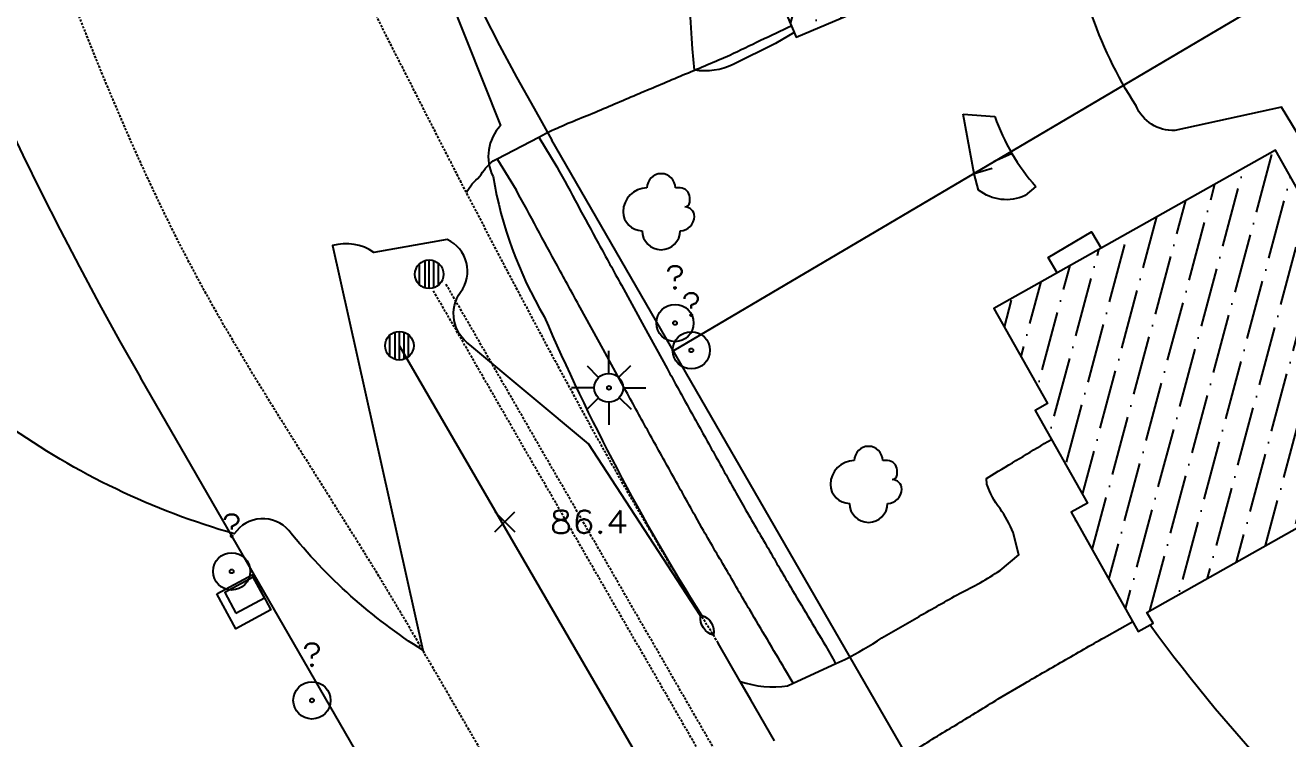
# Model space of a CAD drawing. Header units: feet. Extents: x 1023941 to 1026768, y 90264 to 94497.
# Drawn here: x 1024848.2 to 1024981.1, y 92142.3 to 92217.4 of the extents above; entities that cross this region are included whole.
import ezdxf
from ezdxf.enums import TextEntityAlignment as Align

# ---------------------------------------------------------------- set-up
doc = ezdxf.new("R2010")
doc.units = ezdxf.units.FT
doc.header["$MEASUREMENT"] = 0
doc.linetypes.add('HIDDEN', pattern=[0.375, 0.25, -0.125])
doc.linetypes.add('LTP706', pattern=[40, 40, 0])
for name, color, linetype in [('BUILDING', 11, 'Continuous'), ('CF-DEP_INT', 9, 'LTP706'), ('CF-INTERMED', 9, 'Continuous'), ('CONCRETE', 10, 'Continuous'), ('DRIVE', 10, 'Continuous'), ('E1ABL', 4, 'Continuous'), ('E2SWL', 11, 'Continuous'), ('E3BDL', 6, 'Continuous'), ('E6BUH', 9, 'Continuous'), ('E6DRL', 9, 'HIDDEN'), ('LTPOLE', 10, 'Continuous'), ('MH', 10, 'Continuous'), ('OBJECT', 10, 'Continuous'), ('OBS_PAVE', 10, 'HIDDEN'), ('PAVED_RD', 10, 'Continuous'), ('SPOTELEV', 9, 'Continuous'), ('STRUCTURE', 11, 'Continuous'), ('TREE', 9, 'Continuous'), ('UTILITY', 10, 'Continuous'), ('WALK', 10, 'Continuous')]:
    doc.layers.add(name, color=color, linetype=linetype)
doc.styles.add('60', font='simplex.shx', dxfattribs={"width": 1.15, "height": 2.4})

# ---------------------------------------------------------------- blocks, each defined once
blk = doc.blocks.new('STREE')
for p, q in [((0.25, 0.3125), (0.1875, 0.3125)), ((0.375, 0.125), (0.375, 0.1875))]:
    blk.add_line(p, q)
for centre, radius, start, end in [((0, 0.3125), 0.1875, 0, 180), ((-0.1875, 0), 0.3125, 90, 180), ((0.25, 0.1875), 0.125, 0, 90), ((-0.25, 0), 0.25, 180, 270), ((0.3125, 0.125), 0.0625, 270, 0), ((0.3125, -0.0625), 0.125, 0, 90), ((0.25, -0.0625), 0.1875, 270, 0), ((0, -0.25), 0.25, 180, 0)]:
    blk.add_arc(centre, radius, start, end)
blk = doc.blocks.new('OBJECT')
for radius in [0.49, 0.0508]:
    blk.add_circle((0, 0), radius)
blk = doc.blocks.new('LTPOLE')
for p, q in [((0, 0.189453), (0, 0.488281)), ((-0.138672, 0.136719), (-0.28125, 0.287109)), ((0.130859, 0.140625), (0.289063, 0.294922)), ((-0.193359, 0), (-0.492188, 0)), ((0.185547, 0), (0.484375, 0)), ((-0.142578, -0.136719), (-0.289063, -0.279297)), ((0.138672, -0.132813), (0.292969, -0.279297)), ((0, -0.193359), (0, -0.486328))]:
    blk.add_line(p, q)
for centre, radius in [((-0.003906, 0), 0.189453), ((0, 0), 0.025391)]:
    blk.add_circle(centre, radius)
blk = doc.blocks.new('MH')
for p, q in [((-0.146484, 0.458984), (-0.146484, -0.427734)), ((0, -0.458984), (0, 0.474609)), ((0.146484, 0.443359), (0.146484, -0.435547)), ((-0.316406, -0.339844), (-0.316406, 0.349609)), ((0.302734, -0.332031), (0.302734, 0.365234))]:
    blk.add_line(p, q)
blk.add_circle((0, 0.007813), 0.470703)
blk = doc.blocks.new('DEPRESS2')
blk.add_line((0.005859, -0.996094), (0.001953, -0.001953))
blk = doc.blocks.new('SPOT')
for p, q in [((-0.5, -0.5), (0.5, 0.5)), ((-0.5, 0.5), (0.5, -0.5))]:
    blk.add_line(p, q)

msp = doc.modelspace()

# ---------------------------------------------------------------- hatches: boundary and pattern name
at = {"layer": 'E6BUH'}
h = msp.add_hatch(dxfattribs=at)
h.set_pattern_fill('ANSI36', color=256, scale=20, angle=30, style=0)
h.paths.add_polyline_path([(1024997.34, 92173.13), (1024979.81, 92204.3), (1024950.18, 92187.64), (1024955.82, 92177.62), (1024954.53, 92176.89), (1024960.01, 92167.14), (1024958.31, 92166.18), (1024964.7232, 92154.77977)])
h.paths.add_polyline_path([(1024971.85, 92235.2), (1024955.31, 92274.22), (1024931.95, 92264.32), (1024931.39, 92265.63), (1024922.04, 92261.67), (1024927.7, 92248.3), (1024930.35, 92249.42), (1024933.46, 92242.06), (1024920.69, 92236.65), (1024929.36, 92216.19), (1024946.49, 92223.44), (1024946.12, 92224.3)])

# ---------------------------------------------------------------- linework, layer by layer
at = {"layer": 'BUILDING', "flags": 128}
for points in [[(1024971.85, 92235.2), (1024955.31, 92274.22), (1024931.95, 92264.32), (1024931.39, 92265.63), (1024922.04, 92261.67), (1024927.7, 92248.3), (1024930.35, 92249.42), (1024933.46, 92242.06), (1024920.69, 92236.65), (1024929.36, 92216.19), (1024946.49, 92223.44), (1024946.12, 92224.3), (1024971.85, 92235.2)], [(1024997.34, 92173.13), (1024979.81, 92204.3), (1024950.18, 92187.64), (1024955.82, 92177.62), (1024954.53, 92176.89), (1024960.01, 92167.14), (1024958.31, 92166.18), (1024965.37, 92153.63), (1024966.92, 92154.51), (1024966.27, 92155.65), (1024997.34, 92173.13)]]:
    msp.add_lwpolyline(points, close=True, dxfattribs=at)
at = {"layer": 'CF-DEP_INT', "elevation": 86, "flags": 128}
msp.add_lwpolyline([(1024948.09, 92201.79), (1024946.95, 92208.08), (1024946.95, 92208.08), (1024950.27, 92207.83, 0.097029029), (1024954.59, 92200.47), (1024953.45, 92199.52, -0.283508513), (1024948.57, 92200.1), (1024948.09, 92201.79)], format="xyb", close=True, dxfattribs=at)
at = {"layer": 'CF-INTERMED', "flags": 128}
for points, elevation in [([(1024984.23, 92201.97), (1024983.31371, 92204.09975), (1024980.45, 92208.82), (1024969.21811, 92206.37535, -0.31551311), (1024965.13839, 92208.96348, -0.063065158), (1024960.3, 92219.08), (1024959.85, 92223.43, -0.235944085), (1024963.47413, 92226.7791), (1024977.23, 92232.79, 0.311386749), (1024977.71, 92236.43, 0.126907289), (1024968.84, 92244.96, -0.232120461), (1024969.38, 92249.02), (1024971.66, 92257.09, 0.487891908), (1024961.46, 92262.46), (1024960.78, 92261.33)], 86), ([(1024929.15, 92216.69), (1024927.18962, 92215.53532), (1024922.73507, 92213.32739, -0.160258725), (1024918.67, 92212.73, -0.042534453), (1024918.35, 92230.53), (1024915.96, 92238.18, -0.072340033), (1024914.23, 92246.73, -0.21183994), (1024917.42, 92253.17), (1024923.93, 92257.21)], 87), ([(1024892.81, 92220.57), (1024898.27, 92206.89, 0.313714125), (1024897.46443, 92201.51281, 0.091064856), (1024902.85166, 92186.78851, 0.038663445), (1024919.39, 92155.36, -0.388507428), (1024920.66, 92153.24, -0.372113632), (1024919.31, 92155.28), (1024907.52, 92173.37), (1024895.043, 92183.8198, -0.42352954), (1024894.06, 92189.35, 0.476846275), (1024892.65, 92194.88), (1024884.94, 92193.54, 0.219111184), (1024880.58, 92194.26), (1024890.08, 92151.66, -0.083659343), (1024875.99479, 92164.24968, 0.49471794), (1024870.24, 92163.91, -0.084822536), (1024846.32922, 92175.3837, 0.080016173)], 86), ([(1024966.62, 92154.34, 0.0689901), (1024997.39616, 92122.24708, 0.187686781), (1025009.67017, 92118.55048), (1025018.33, 92117.43)], 86)]:
    msp.add_lwpolyline(points, format="xyb", dxfattribs=dict(at, elevation=elevation))
at = {"layer": 'CONCRETE', "flags": 128}
msp.add_lwpolyline([(1024868.4, 92157.59), (1024872.11, 92159.6), (1024874.1, 92155.92), (1024870.4, 92153.91), (1024868.4, 92157.59)], close=True, dxfattribs=at)
at = {"layer": 'DRIVE', "flags": 128}
for points in [[(1024894.66, 92199.85, -0.088449), (1024896.06, 92201.51, -0.088449), (1024897.47, 92203.17), (1024897.9, 92203.4), (1024902.27, 92205.68), (1024903.07, 92206.1, -0.018008), (1024907.67, 92208.06, -0.000287), (1024912.27, 92210.02, -0.000287), (1024916.87, 92211.97, 0.004087), (1024921.48, 92213.92), (1024922.37, 92214.31, 0.005853), (1024925.61, 92215.86, 0.005853), (1024928.85, 92217.4)], [(1024923.49, 92148.37, 0.117286), (1024928.47, 92147.93), (1024929.05, 92148.19), (1024933.55, 92150.25), (1024934.49, 92150.68, 0.022256), (1024938.4, 92152.95, -0.001326), (1024942.3, 92155.22, -0.001439), (1024946.56, 92157.64, 0.036317), (1024950.82, 92160.06), (1024952.81, 92161.72), (1024952.22, 92164.04, 0.044072), (1024950.83, 92166.58, -0.093265), (1024949.44, 92169.13), (1024949.39, 92169.74), (1024950.25, 92170.27, -0.001233), (1024953.24, 92172.07, -0.001233), (1024956.23, 92173.86)], [(1024932.84, 92132.12), (1024934.52, 92134.43), (1024935.97, 92136.08), (1024938.01, 92138.39), (1024939.66, 92139.55), (1024942.11, 92141.29, -0.012646), (1024946.37, 92143.91, -0.002953), (1024950.63, 92146.53), (1024953.4, 92148.17, -0.002382), (1024957.73, 92150.67, -0.002628), (1024962.07, 92153.16), (1024964.78, 92154.68)]]:
    msp.add_lwpolyline(points, format="xyb", dxfattribs=at)
at = {"layer": 'E1ABL'}
msp.add_line((1025039.42333, 92255.76555), (1024916.46934, 92183.1815), dxfattribs=at)
at = {"layer": 'E2SWL'}
msp.add_line((1024973.80132, 92035.22377), (1024887.61, 92183.715), dxfattribs=at)
at = {"layer": 'E3BDL'}
for p, q in [((1024964.63508, 92099.66487), (1024903.66657, 92205.3572)), ((1024918.85532, 92078.96146), (1024860.36845, 92180.35174))]:
    msp.add_line(p, q, dxfattribs=at)
for radius in [350, 300]:
    msp.add_arc((1025163.53059, 92355.25947), radius, 121.4878945, 209.9784501, dxfattribs=at)
at = {"layer": 'E6DRL', "flags": 128}
for points in [[(1025028.43296, 91951.46502), (1024891.17109, 92189.53349)], [(1025029.76563, 91952.15682), (1024892.46981, 92190.28402)]]:
    msp.add_lwpolyline(points, dxfattribs=at)
at = {"layer": 'OBS_PAVE', "flags": 128}
for points in [[(1024921.16, 92152.42, -0.002767), (1024915.94, 92160.95, -0.002768), (1024913.42, 92165.27, -0.00277), (1024910.91, 92169.59, -0.001465), (1024909.62, 92171.9, -0.000976), (1024908.32, 92174.21, -0.001844), (1024905.93, 92178.6, -0.001253), (1024903.54, 92182.99, -0.001254), (1024901.19, 92187.41, -0.001154), (1024898.84, 92191.82), (1024894.66, 92199.85), (1024894.22, 92200.69, -0.001564), (1024892.35, 92204.36, -0.00038), (1024890.47, 92208.02, -0.000462), (1024888.21, 92212.48, -0.001931), (1024885.94, 92216.94), (1024883.37, 92222.17), (1024881.52, 92225.92, -0.005121), (1024879.44, 92230.47, -0.005071), (1024877.37, 92235.01), (1024877.09, 92235.65, -0.003827), (1024875.19, 92240.27, -0.003879), (1024873.29, 92244.9, -0.0081), (1024869.77, 92254.27, -0.009515), (1024866.57, 92263.74, -0.011122), (1024863.76, 92273.43, -0.011688), (1024861.41, 92283.16), (1024861.05, 92284.89), (1024860.22, 92288.82, -0.002665), (1024859.26, 92293.73, -0.002801), (1024858.3, 92298.64, -0.008123), (1024856.6, 92308.51), (1024856.18, 92311.61), (1024855.28, 92318.42), (1024855.03, 92320.9, -0.004355), (1024854.64, 92325.89, -0.003638), (1024854.25, 92330.87, -0.007323), (1024853.75, 92340.87, -0.007416), (1024853.55, 92350.88, -0.007244), (1024853.62, 92359.57, -0.011254), (1024854.06, 92369.55), (1024854.27, 92372.25), (1024854.84, 92379.53, -0.003278), (1024855.35, 92384.51, -0.001404), (1024855.86, 92389.49, -0.000981), (1024856.24, 92392.97, 0.000372), (1024856.63, 92396.44), (1024856.73, 92397.29), (1024857.72, 92406.4, -0.003177), (1024858.9, 92416.36, -0.009154), (1024860.35, 92426.26, -0.014833), (1024862.22, 92435.7, -0.018608), (1024864.91, 92445.3, -0.011225), (1024868.29, 92454.74, -0.004133), (1024870.13, 92459.4, -0.000938), (1024871.98, 92464.07), (1024872.49, 92465.35), (1024872.97, 92466.5), (1024876.31, 92474.59, -0.006789), (1024880.36, 92483.74), (1024884.46, 92492.36), (1024884.66, 92492.78, -0.004644), (1024885.59, 92494.63, -0.000909), (1024886.52, 92496.49, -0.002193), (1024888.82, 92500.93, -0.00296), (1024891.12, 92505.38, -0.007522), (1024895.93, 92514.17, -0.011846), (1024901.09, 92522.74, -0.006321), (1024903.82, 92526.88, -0.010097), (1024909.62, 92535.02, -0.008549), (1024915.71, 92542.97, -0.007899), (1024922.07, 92550.71, -0.003795), (1024925.36, 92554.48, -0.003597), (1024928.65, 92558.25), (1024929.15, 92558.8, -0.004276), (1024932.56, 92562.45, -0.003805), (1024935.97, 92566.1, -0.006773), (1024943.02, 92573.2, -0.005244), (1024950.25, 92580.14, -0.002298), (1024953.92, 92583.53, -0.001735), (1024957.6, 92586.93), (1024959.88, 92589), (1024960.26, 92589.32), (1024963.9, 92592.36, -0.006968), (1024967.55, 92595.41, -0.00696), (1024971.36, 92598.24), (1024975.16, 92601.07), (1024975.58, 92601.39), (1024978.66, 92603.58, -0.002159), (1024982.76, 92606.44, -0.001932), (1024986.86, 92609.3, -0.001933), (1024991.01, 92612.09, -0.001243), (1024995.15, 92614.89, -0.001243), (1024999.33, 92617.64, -0.000611), (1025003.5, 92620.4, -0.000475), (1025006.76, 92622.53, -0.000717), (1025010.01, 92624.65, -0.000922), (1025014.21, 92627.36, -0.001215), (1025018.42, 92630.07, -0.001216), (1025022.65, 92632.74, -0.000818), (1025026.88, 92635.4, -0.000818), (1025031.12, 92638.04, -0.000519), (1025035.37, 92640.68), (1025037.77, 92642.17, -0.001484), (1025042.05, 92644.77, -0.00088), (1025046.32, 92647.36, -0.00088), (1025050.61, 92649.93, 0.000507), (1025054.91, 92652.49, 0.000507), (1025059.19, 92655.07, 0.001482), (1025063.47, 92657.66), (1025064.4, 92658.23, 0.001758), (1025068.64, 92660.87, 0.000727), (1025072.89, 92663.52, 0.000727), (1025077.12, 92666.18, -0.000768), (1025081.34, 92668.85, -0.000768), (1025085.59, 92671.5, -0.002013), (1025089.83, 92674.14, -0.00099), (1025091.94, 92675.41, -0.000121), (1025094.04, 92676.69, -0.000246), (1025098.32, 92679.27, -0.001099), (1025102.61, 92681.86, -0.003495), (1025111.22, 92686.96, -0.010392), (1025119.99, 92691.76), (1025122.64, 92693.09, -0.012624), (1025131.73, 92697.23, -0.006792), (1025141.01, 92700.97, -0.002472), (1025145.69, 92702.75, -0.000347), (1025150.37, 92704.53), (1025152.07, 92705.17, -0.000318), (1025156.75, 92706.94, -0.002731), (1025161.44, 92708.7, -0.007483), (1025170.88, 92712.03, -0.012243), (1025179.24, 92714.56, -0.018256), (1025189, 92716.84, -0.02054), (1025198.9, 92718.36), (1025201.37, 92718.6, -0.03472), (1025206.36, 92718.22, 0.000473), (1025211.34, 92717.85), (1025211.7, 92717.82), (1025214.58, 92717.61, 0.011412), (1025224.51, 92718.12, 0.003251), (1025229.49, 92718.51, -0.002102), (1025234.48, 92718.9), (1025236.76, 92719.06, -0.005674), (1025240.99, 92719.22, 0.044222), (1025245.21, 92719.39), (1025246.52, 92719.71), (1025250.39, 92720.67), (1025251.65, 92722.39), (1025250.17, 92724.11)], [(1024877.31, 92534.26), (1024873.3, 92527.05), (1024872.45, 92525.52, 0.002952), (1024870.08, 92521.12, 0.001727), (1024867.71, 92516.72, 0.001727), (1024865.4, 92512.28, 0.002074), (1024863.09, 92507.84), (1024860.09, 92501.88), (1024858.6, 92498.91), (1024858.36, 92498.43, 0.001387), (1024856.17, 92493.93, 0.003179), (1024853.98, 92489.43, 0.008516), (1024849.83, 92480.32), (1024846.65, 92472.37), (1024846.16, 92471.13, 0.012924), (1024842.94, 92461.67, 0.008356), (1024840.06, 92452.08), (1024838.08, 92444.76), (1024837.44, 92442.41, 0.002654), (1024836.8, 92439.87, 0.000412), (1024836.15, 92437.32, 0.000785), (1024834.94, 92432.46, 0.001307), (1024833.73, 92427.6, 0.003673), (1024831.41, 92417.85, 0.007535), (1024829.33, 92408.06, 0.010934), (1024827.64, 92398.21), (1024827.25, 92395.36, 0.012811), (1024826.19, 92385.43), (1024825.83, 92379.91), (1024825.54, 92375.44, 0.008053), (1024825.23, 92365.42, 0.003106), (1024825.19, 92360.41, 0.002564), (1024825.16, 92355.41), (1024825.17, 92354.06), (1024825.17, 92353.13, 0.003705), (1024825.28, 92348.14, 0.003664), (1024825.38, 92343.14, 0.007478), (1024825.88, 92333.13, 0.007789), (1024826.69, 92323.15, 0.007698), (1024827.8, 92313.39), (1024829.06, 92304.51), (1024829.21, 92303.49, 0.005972), (1024830.04, 92298.56, 0.003413), (1024830.88, 92293.62, 0.00812), (1024832.82, 92283.79), (1024833.75, 92279.69), (1024835.04, 92274.04), (1024835.78, 92271.03, 0.010285), (1024838.46, 92261.4, 0.008119), (1024841.52, 92251.87, 0.005238), (1024844.84, 92242.42, 0.001716), (1024846.25, 92238.6, 0.000622), (1024847.66, 92234.77, 0.000764), (1024849.42, 92230.09, 0.001405), (1024851.18, 92225.4, 0.003815), (1024854.8, 92216.06, 0.007167), (1024858.64, 92206.82, 0.010154), (1024862.81, 92197.74), (1024864.21, 92194.9, 0.012234), (1024868.98, 92186.14, 0.006826), (1024874.13, 92177.57, 0.002503), (1024876.79, 92173.32, -0.000355), (1024879.46, 92169.08, -0.000355), (1024882.11, 92164.84, -0.002806), (1024884.76, 92160.59, -0.00162), (1024886.25, 92158.11, -0.001143), (1024887.74, 92155.63, -0.001977), (1024890.26, 92151.31, -0.000491), (1024892.78, 92146.99, -0.000491), (1024895.28, 92142.66, -0.000289), (1024897.78, 92138.33, -0.000289), (1024900.27, 92134), (1024902.76, 92129.66), (1024905.25, 92125.33, 0.000116), (1024907.74, 92120.99, 0.000116), (1024910.24, 92116.66, 0.000317), (1024912.73, 92112.32, 0.000317), (1024915.23, 92107.99, 0.000468), (1024917.74, 92103.67), (1024918.45, 92102.43, 0.000279), (1024920.97, 92098.12, 0.000203), (1024923.49, 92093.8, 0.000203), (1024926.02, 92089.48, 0.000133), (1024928.54, 92085.17, 0.000133), (1024931.07, 92080.85), (1024933.6, 92076.54), (1024936.13, 92072.23), (1024938.67, 92067.92), (1024941.2, 92063.61), (1024943.73, 92059.3), (1024946.26, 92054.98, -0.000137), (1024948.79, 92050.67), (1024950.02, 92048.57, -0.000125), (1024951.24, 92046.48, -0.000257), (1024953.76, 92042.16, -0.0003), (1024956.28, 92037.84, -0.0003), (1024958.79, 92033.51, -0.000303), (1024961.3, 92029.19), (1024961.81, 92028.3)]]:
    msp.add_lwpolyline(points, format="xyb", dxfattribs=at)
at = {"layer": 'PAVED_RD', "flags": 128}
msp.add_lwpolyline([(1024927.09, 92142.11), (1024924.6, 92146.44), (1024923.49, 92148.37), (1024921.16, 92152.42)], dxfattribs=at)
at = {"layer": 'STRUCTURE', "flags": 128}
msp.add_lwpolyline([(1024956.82, 92191.37), (1024955.87, 92193), (1024960.46, 92195.7), (1024961.47, 92193.98)], dxfattribs=at)
at = {"layer": 'UTILITY', "flags": 128}
msp.add_lwpolyline([(1024870.41, 92155.55), (1024873.41, 92157.18), (1024872.24, 92159.35), (1024869.23, 92157.73), (1024870.41, 92155.55)], close=True, dxfattribs=at)
at = {"layer": 'WALK', "flags": 128}
for points in [[(1024902.27, 92205.68), (1024904.19, 92202.53, -0.008853), (1024906.38, 92198.5, 0.00048), (1024908.57, 92194.47, 0.000523), (1024910.97, 92190.09), (1024913.37, 92185.7), (1024915.78, 92181.32, 0.000694), (1024918.19, 92176.94, 0.000694), (1024920.62, 92172.57, 0.001103), (1024923.05, 92168.2), (1024923.74, 92166.98, 0.003297), (1024926.25, 92162.66, 0.001033), (1024928.77, 92158.34, 0.000743), (1024930.6, 92155.25, -0.001099), (1024932.44, 92152.16), (1024933.41, 92150.49), (1024933.55, 92150.25)], [(1024929.05, 92148.19), (1024928.18, 92149.66, 0.001135), (1024926.34, 92152.78, -0.000751), (1024924.49, 92155.9, -0.001035), (1024921.97, 92160.22, -0.003247), (1024919.45, 92164.54), (1024918.73, 92165.83, -0.001128), (1024916.3, 92170.2, -0.000688), (1024913.86, 92174.57, -0.000688), (1024911.46, 92178.95), (1024909.05, 92183.34), (1024906.65, 92187.72, -0.000531), (1024904.24, 92192.11, -0.000481), (1024902.08, 92196.09, 0.00878), (1024899.92, 92200.07), (1024897.97, 92203.28), (1024897.9, 92203.4)]]:
    msp.add_lwpolyline(points, format="xyb", dxfattribs=at)

# ---------------------------------------------------------------- block references
at = {"layer": 'CF-DEP_INT', "yscale": 2, "zscale": 2}
for p, xscale, rotation in [((1024952.02, 92203.96, 86), 1.999999999985979, 294.3634119986278), ((1024948.09, 92201.79, 86), 1.999999999984261, 106.0127909990838)]:
    msp.add_blockref('DEPRESS2', p, dxfattribs=dict(at, xscale=xscale, rotation=rotation))
at = {"layer": 'LTPOLE', "xscale": 8, "yscale": 8, "zscale": 8}
msp.add_blockref('LTPOLE', (1024909.67, 92179.28), dxfattribs=at)
at = {"layer": 'MH', "xscale": 3.199999999953434, "yscale": 3.19999999999709, "zscale": 3.2}
for p in [(1024890.75, 92191.21), (1024887.61, 92183.69)]:
    msp.add_blockref('MH', p, dxfattribs=at)
at = {"layer": 'OBJECT', "xscale": 4, "yscale": 4, "zscale": 4}
for p in [(1024916.62, 92186.1), (1024918.33, 92183.23), (1024869.96, 92159.96), (1024878.41, 92146.38)]:
    msp.add_blockref('OBJECT', p, dxfattribs=at)
at = {"layer": 'SPOTELEV', "xscale": 2.099999999976717, "yscale": 2.100000000005821, "zscale": 2.1}
msp.add_blockref('SPOT', (1024898.7, 92165.18), dxfattribs=at)
at = {"layer": 'TREE', "xscale": 8, "yscale": 8, "zscale": 8}
for p in [(1024915.16, 92197.82), (1024936.98, 92169.12)]:
    msp.add_blockref('STREE', p, dxfattribs=at)

# ---------------------------------------------------------------- texts
at = {"layer": 'OBJECT', "style": '60', "width": 1.15}
for p in [(1024915.55, 92189.7), (1024917.26, 92186.83), (1024868.9, 92163.56), (1024877.35, 92149.98)]:
    msp.add_text('?', height=2.4, dxfattribs=at).set_placement(p)
at = {"layer": 'SPOTELEV', "style": '60', "width": 1.15}
msp.add_text('86.4', height=2.4, dxfattribs=at).set_placement((1024907.57, 92165.18), align=Align.MIDDLE_CENTER)

doc.saveas('drawing.dxf')
